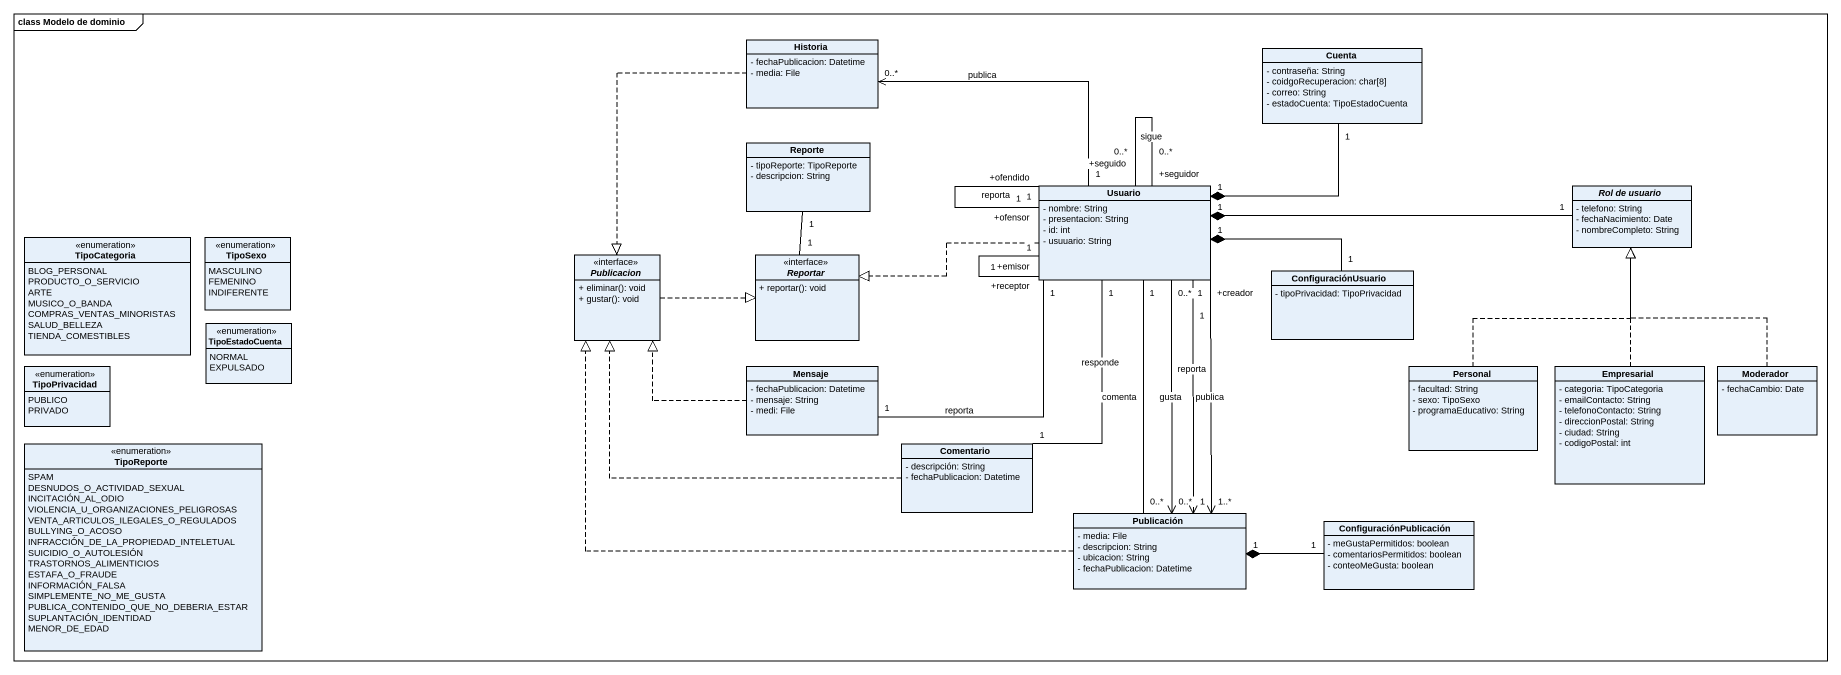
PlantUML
@startuml
mainframe class Modelo de dominio
hide circle
hide empty members
skinparam classAttributeIconSize 0
class Historia {
  - fechaPublicacion: Datetime
  - media: File
}
class Cuenta {
  - contraseña: String
  - coidgoRecuperacion: char[8]
  - correo: String
  - estadoCuenta: TipoEstadoCuenta
}
class Reporte {
  - tipoReporte: TipoReporte
  - descripcion: String
}
class Usuario {
  - nombre: String
  - presentacion: String
  - id: int
  - usuuario: String
}
abstract class "Rol de usuario" as Rol_de_usuario {
  - telefono: String
  - fechaNacimiento: Date
  - nombreCompleto: String
}
enum TipoCategoria {
  BLOG_PERSONAL
  PRODUCTO_O_SERVICIO
  ARTE
  MUSICO_O_BANDA
  COMPRAS_VENTAS_MINORISTAS
  SALUD_BELLEZA
  TIENDA_COMESTIBLES
}
enum TipoSexo {
  MASCULINO
  FEMENINO
  INDIFERENTE
}
interface Publicacion {
  + eliminar(): void
  + gustar(): void
}
interface Reportar {
  + reportar(): void
}
class ConfiguraciónUsuario {
  - tipoPrivacidad: TipoPrivacidad
}
enum TipoEstadoCuenta {
  NORMAL
  EXPULSADO
}
enum TipoPrivacidad {
  PUBLICO
  PRIVADO
}
class Mensaje {
  - fechaPublicacion: Datetime
  - mensaje: String
  - medi: File
}
class Personal {
  - facultad: String
  - sexo: TipoSexo
  - programaEducativo: String
}
class Empresarial {
  - categoria: TipoCategoria
  - emailContacto: String
  - telefonoContacto: String
  - direccionPostal: String
  - ciudad: String
  - codigoPostal: int
}
class Moderador {
  - fechaCambio: Date
}
enum TipoReporte {
  SPAM
  DESNUDOS_O_ACTIVIDAD_SEXUAL
  INCITACIÓN_AL_ODIO
  VIOLENCIA_U_ORGANIZACIONES_PELIGROSAS
  VENTA_ARTICULOS_ILEGALES_O_REGULADOS
  BULLYING_O_ACOSO
  INFRACCIÓN_DE_LA_PROPIEDAD_INTELETUAL
  SUICIDIO_O_AUTOLESIÓN
  TRASTORNOS_ALIMENTICIOS
  ESTAFA_O_FRAUDE
  INFORMACIÓN_FALSA
  SIMPLEMENTE_NO_ME_GUSTA
  PUBLICA_CONTENIDO_QUE_NO_DEBERIA_ESTAR
  SUPLANTACIÓN_IDENTIDAD
  MENOR_DE_EDAD
}
class Comentario {
  - descripción: String
  - fechaPublicacion: Datetime
}
class Publicación {
  - media: File
  - descripcion: String
  - ubicacion: String
  - fechaPublicacion: Datetime
}
class ConfiguraciónPublicación {
  - meGustaPermitidos: boolean
  - comentariosPermitidos: boolean
  - conteoMeGusta: boolean
}
Historia ..|> Publicacion
Cuenta "1" --* "1" Usuario
Reporte "1" -- "1" Reportar
Usuario "1" -left-> "0..*" Historia : publica
Usuario "+ofendido\n1" -- "+ofensor\n1" Usuario : reporta
Usuario "+seguidor\n0..*" -- "+seguido\n0..*" Usuario : sigue
Usuario "+emisor\n1" -- "+receptor\n1" Usuario
Usuario .left.|> Reportar
Usuario "1" -left- "1" Mensaje : reporta
Usuario "1" -- "1" Comentario : responde
Usuario "+creador\n1" --> "1..*" Publicación : publica
Usuario "0..*" --> "0..*" Publicación : gusta
Usuario "1" --> "1" Publicación : reporta
Usuario "1" -- "0..*" Publicación : comenta
Rol_de_usuario "1" -left-* "1" Usuario
Publicacion .right.|> Reportar
ConfiguraciónUsuario "1" -left-* "1" Usuario
Mensaje .left.|> Publicacion
Personal .up.|> Rol_de_usuario
Empresarial .up.|> Rol_de_usuario
Moderador .up.|> Rol_de_usuario
Comentario .left.|> Publicacion
Publicación .left.|> Publicacion
ConfiguraciónPublicación "1" -left-* "1" Publicación
@enduml
